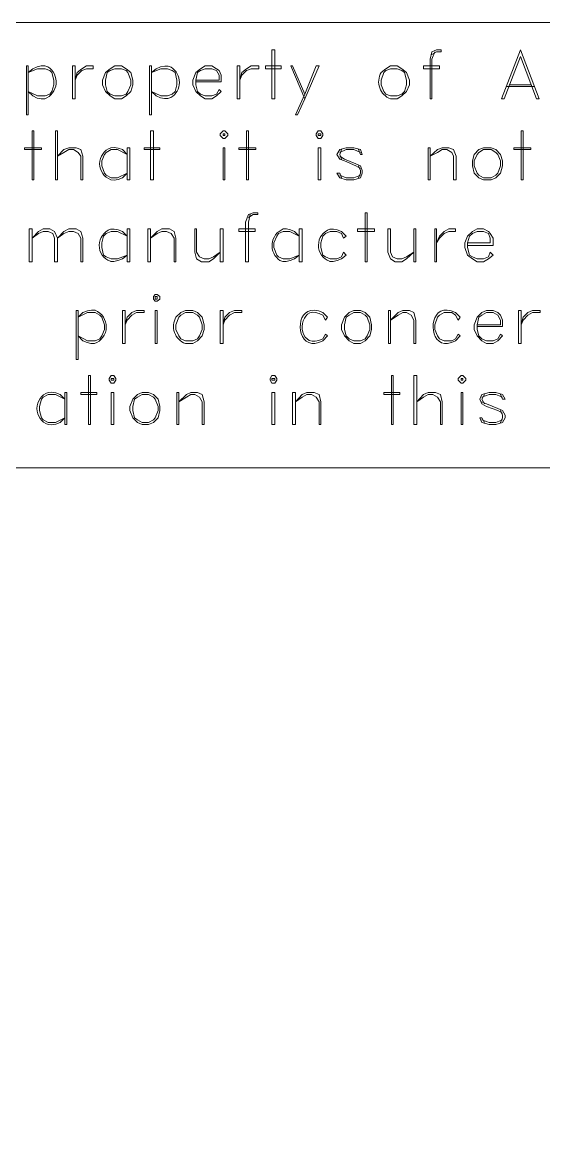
# Model space of a CAD drawing. Header units: inches. Extents: x 0 to 16.2, y 0 to 11.4.
# Drawn here: x 1.082 to 1.543, y 10.173 to 11.174 of the extents above; entities that cross this region are included whole.
import ezdxf

# ---------------------------------------------------------------- set-up
doc = ezdxf.new("R2010")
doc.units = ezdxf.units.IN
doc.header["$MEASUREMENT"] = 0
doc.layers.add('Color-7-Line_Weight-20', color=7, linetype='Continuous', lineweight=20)

msp = doc.modelspace()

# ---------------------------------------------------------------- linework, layer by layer
at = {"layer": 'Color-7-Line_Weight-20', "linetype": 'Continuous'}
for p, q in [((1.51, 11.1175), (1.535, 11.1175)), ((1.5125, 11.1192), (1.5325, 11.1192))]:
    msp.add_line(p, q, dxfattribs=at)
for points in [[(3.0242, 11.1742), (3.0242, 10.78), (0.25, 10.78)], [(1.4442, 11.1458), (1.4483, 11.1483), (1.4525, 11.1483), (1.4525, 11.15), (1.4483, 11.15), (1.4442, 11.1483), (1.4425, 11.1417), (1.4425, 11.1067), (1.4442, 11.1067), (1.4442, 11.1417), (1.4467, 11.1483)], [(1.104, 11.1351), (1.1013, 11.1359), (1.0982, 11.1359), (1.0947, 11.1351), (1.0908, 11.1333), (1.0867, 11.13), (1.095, 11.1333), (1.1017, 11.1333), (1.1058, 11.1317), (1.1075, 11.13), (1.1092, 11.1233), (1.1092, 11.1192), (1.1075, 11.1133), (1.1058, 11.1108), (1.1017, 11.1092), (1.095, 11.1092), (1.0867, 11.1133), (1.0908, 11.1092), (1.0947, 11.1074), (1.0981, 11.1066), (1.1012, 11.1067)], [(1.2132, 11.1348), (1.2105, 11.1355), (1.2075, 11.1356), (1.2039, 11.1349), (1.2, 11.1333), (1.1958, 11.13), (1.2042, 11.1333), (1.21, 11.1333), (1.2142, 11.1317), (1.2167, 11.13), (1.2183, 11.1233), (1.2183, 11.1192), (1.2167, 11.1133), (1.2142, 11.1108), (1.21, 11.1092), (1.2042, 11.1092), (1.1958, 11.1133), (1.2, 11.1092), (1.2038, 11.1076), (1.2073, 11.1069), (1.2104, 11.107), (1.213, 11.1078)], [(1.235, 11.1233), (1.2367, 11.13), (1.2392, 11.1317), (1.2433, 11.1333), (1.2492, 11.1333), (1.2533, 11.1317), (1.2558, 11.1275), (1.2558, 11.1233), (1.235, 11.1233), (1.235, 11.1192), (1.2367, 11.1133), (1.2392, 11.1108), (1.2433, 11.1092), (1.2492, 11.1092), (1.2533, 11.1108), (1.2558, 11.115), (1.2575, 11.1133), (1.2533, 11.1092), (1.2492, 11.1067), (1.2433, 11.1067), (1.2392, 11.1092), (1.235, 11.1133), (1.2325, 11.1192), (1.2325, 11.1233), (1.235, 11.13), (1.2392, 11.1333), (1.2433, 11.1358), (1.2492, 11.1358), (1.2533, 11.1333), (1.2558, 11.1317), (1.2575, 11.1275), (1.2575, 11.1217), (1.235, 11.1217)], [(1.3317, 11.1067), (1.3442, 11.1358), (1.3417, 11.1358), (1.3317, 11.1108), (1.3233, 11.0925), (1.325, 11.0925), (1.3317, 11.1067), (1.3192, 11.1358), (1.3208, 11.1358), (1.3317, 11.1108)], [(1.3992, 11.13), (1.4033, 11.1333), (1.4075, 11.1358), (1.4133, 11.1358), (1.4175, 11.1333), (1.4217, 11.13), (1.4242, 11.1233), (1.4242, 11.1192), (1.4217, 11.1133), (1.4175, 11.1092), (1.4133, 11.1067), (1.4075, 11.1067)], [(1.1597, 11.0634), (1.1627, 11.0636), (1.1662, 11.063), (1.17, 11.0617), (1.1742, 11.0575), (1.1658, 11.0617), (1.16, 11.0617), (1.1558, 11.0592), (1.1542, 11.0575), (1.1517, 11.0517), (1.1517, 11.0475), (1.1542, 11.0408), (1.1558, 11.0392), (1.16, 11.0367), (1.1658, 11.0367), (1.1742, 11.0408), (1.17, 11.0367), (1.1662, 11.0353), (1.1627, 11.0348), (1.1597, 11.035)], [(1.3792, 11.0617), (1.3808, 11.0575), (1.3825, 11.0575), (1.3808, 11.0617), (1.375, 11.0633), (1.3683, 11.0633), (1.3625, 11.0617), (1.36, 11.0575), (1.3625, 11.0533), (1.3667, 11.0517), (1.3767, 11.0475), (1.3808, 11.045)], [(1.3642, 11.0367), (1.3625, 11.0408), (1.36, 11.0408), (1.3625, 11.0367), (1.3683, 11.035), (1.375, 11.035), (1.3808, 11.0367), (1.3825, 11.0408), (1.3825, 11.0433), (1.3808, 11.0475), (1.3767, 11.0492), (1.3667, 11.0533), (1.3625, 11.0558)], [(1.3808, 11.0592), (1.375, 11.0617), (1.3683, 11.0617), (1.3625, 11.0592)], [(1.3642, 11.0617), (1.3625, 11.0575), (1.3642, 11.0533)], [(1.3792, 11.0475), (1.3808, 11.0433), (1.3808, 11.0408), (1.3792, 11.0367)], [(1.3808, 11.0392), (1.375, 11.0367), (1.3683, 11.0367), (1.3625, 11.0392)], [(1.2817, 11.0017), (1.2858, 11.0042), (1.29, 11.0042), (1.29, 11.0058), (1.2858, 11.0058), (1.2817, 11.0042), (1.2792, 10.9975), (1.2792, 10.9625), (1.2817, 10.9625), (1.2817, 10.9975), (1.2833, 11.0042)], [(1.1596, 10.9913), (1.1627, 10.9914), (1.1662, 10.9907), (1.17, 10.9892), (1.1742, 10.985), (1.1658, 10.9892), (1.16, 10.9892), (1.1558, 10.9875), (1.1533, 10.985), (1.1517, 10.9792), (1.1517, 10.975), (1.1533, 10.9683), (1.1558, 10.9667), (1.16, 10.965), (1.1658, 10.965), (1.1742, 10.9683), (1.17, 10.965), (1.1661, 10.9634), (1.1625, 10.9627), (1.1595, 10.9628)], [(1.3125, 10.9915), (1.3154, 10.9916), (1.3188, 10.9908), (1.3225, 10.9892), (1.3267, 10.985), (1.3183, 10.9892), (1.3125, 10.9892), (1.3083, 10.9875), (1.3067, 10.985), (1.3042, 10.9792), (1.3042, 10.975), (1.3067, 10.9683), (1.3083, 10.9667), (1.3125, 10.965), (1.3183, 10.965), (1.3267, 10.9683), (1.3225, 10.965), (1.3186, 10.9634), (1.3152, 10.9626), (1.3122, 10.9627), (1.3096, 10.9634)], [(1.3538, 10.9913), (1.3569, 10.9914), (1.3603, 10.9907), (1.3642, 10.9892), (1.3683, 10.985), (1.3658, 10.9833), (1.3642, 10.9875), (1.36, 10.9892), (1.3542, 10.9892), (1.35, 10.9875), (1.3475, 10.985), (1.3458, 10.9792), (1.3458, 10.975), (1.3475, 10.9683), (1.35, 10.9667), (1.3542, 10.965), (1.36, 10.965), (1.3642, 10.9667), (1.3658, 10.9708), (1.3683, 10.9683), (1.3642, 10.965), (1.3602, 10.9634), (1.3567, 10.9627), (1.3536, 10.9628)], [(1.4758, 10.9792), (1.4775, 10.985), (1.48, 10.9875), (1.4842, 10.9892), (1.49, 10.9892), (1.4942, 10.9875), (1.4958, 10.9833), (1.4958, 10.9792), (1.4758, 10.9792), (1.4758, 10.975), (1.4775, 10.9683), (1.48, 10.9667), (1.4842, 10.965), (1.49, 10.965), (1.4942, 10.9667), (1.4958, 10.9708), (1.4983, 10.9683), (1.4942, 10.965), (1.49, 10.9625), (1.4842, 10.9625), (1.48, 10.965), (1.4758, 10.9683), (1.4733, 10.975), (1.4733, 10.9792), (1.4758, 10.985), (1.48, 10.9892), (1.4842, 10.9917), (1.49, 10.9917), (1.4942, 10.9892), (1.4958, 10.9875), (1.4983, 10.9833), (1.4983, 10.9767), (1.4758, 10.9767)], [(1.1459, 10.9195), (1.1427, 10.9196), (1.1391, 10.919), (1.135, 10.9175), (1.1308, 10.9133), (1.1392, 10.9175), (1.1458, 10.9175), (1.15, 10.915), (1.1517, 10.9133), (1.1542, 10.9067), (1.1542, 10.9025), (1.1517, 10.8967), (1.15, 10.8942), (1.1458, 10.8925), (1.1392, 10.8925), (1.1308, 10.8967), (1.135, 10.8925), (1.1388, 10.8908), (1.1422, 10.89), (1.1453, 10.89)], [(1.2175, 10.9133), (1.2217, 10.9175), (1.2258, 10.9192), (1.2325, 10.9192), (1.2367, 10.9175), (1.2408, 10.9133), (1.2425, 10.9067), (1.2425, 10.9025), (1.2408, 10.8967), (1.2367, 10.8925), (1.2325, 10.89), (1.2258, 10.89)], [(1.4842, 10.9067), (1.4858, 10.9133), (1.4883, 10.915), (1.4925, 10.9175), (1.4983, 10.9175), (1.5025, 10.915), (1.505, 10.9108), (1.505, 10.9067), (1.4842, 10.9067), (1.4842, 10.9025), (1.4858, 10.8967), (1.4883, 10.8942), (1.4925, 10.8925), (1.4983, 10.8925), (1.5025, 10.8942), (1.505, 10.8983), (1.5067, 10.8967), (1.5025, 10.8925), (1.4983, 10.89), (1.4925, 10.89), (1.4883, 10.8925), (1.4842, 10.8967), (1.4817, 10.9025), (1.4817, 10.9067), (1.4842, 10.9133), (1.4883, 10.9175), (1.4925, 10.9192), (1.4983, 10.9192), (1.5025, 10.9175), (1.505, 10.915), (1.5067, 10.9108), (1.5067, 10.905), (1.4842, 10.905)], [(1.1044, 10.8468), (1.1076, 10.847), (1.1111, 10.8464), (1.115, 10.845), (1.1192, 10.8408), (1.1108, 10.845), (1.1042, 10.845), (1.1, 10.8425), (1.0983, 10.8408), (1.0967, 10.8342), (1.0967, 10.8308), (1.0983, 10.8242), (1.1, 10.8225), (1.1042, 10.82), (1.1108, 10.82), (1.1192, 10.8242), (1.115, 10.82), (1.1111, 10.8186), (1.1076, 10.818), (1.1044, 10.8182)], [(1.505, 10.845), (1.5067, 10.8408), (1.5092, 10.8408), (1.5067, 10.845), (1.5008, 10.8467), (1.495, 10.8467), (1.4883, 10.845), (1.4867, 10.8408), (1.4883, 10.8367), (1.4925, 10.8342), (1.5025, 10.8308), (1.5067, 10.8283)], [(1.5067, 10.8425), (1.5008, 10.845), (1.495, 10.845), (1.4883, 10.8425)], [(1.4908, 10.845), (1.4883, 10.8408), (1.4908, 10.8367)], [(1.4883, 10.8383), (1.4925, 10.8367), (1.5025, 10.8325), (1.5067, 10.8308), (1.5092, 10.8267), (1.5092, 10.8242), (1.5067, 10.82), (1.5008, 10.8183), (1.495, 10.8183), (1.4883, 10.82), (1.4867, 10.8242), (1.4883, 10.8242), (1.4908, 10.82)], [(1.505, 10.8308), (1.5067, 10.8267), (1.5067, 10.8242), (1.505, 10.82)], [(1.5067, 10.8225), (1.5008, 10.82), (1.495, 10.82), (1.4883, 10.8225)]]:
    msp.add_lwpolyline(points, dxfattribs=at)
for points in [[(15.8942, 0.2692), (15.8942, 11.1742), (0.25, 11.1742), (0.25, 0.2692)], [(1.3025, 11.1067), (1.305, 11.1067), (1.305, 11.15), (1.3025, 11.15)], [(1.5058, 11.1067), (1.5225, 11.15), (1.5392, 11.1067), (1.5367, 11.1067), (1.5225, 11.1442), (1.5083, 11.1067)], [(1.085, 11.0925), (1.0867, 11.0925), (1.0867, 11.1358), (1.085, 11.1358)], [(1.1258, 11.1067), (1.1283, 11.1067), (1.1283, 11.1358), (1.1258, 11.1358)], [(1.1442, 11.1358), (1.1383, 11.1358), (1.1342, 11.1333), (1.13, 11.13), (1.1283, 11.1233), (1.13, 11.1275), (1.1342, 11.1317), (1.1383, 11.1333), (1.1442, 11.1333)], [(1.1592, 11.1333), (1.155, 11.13), (1.1525, 11.1233), (1.1525, 11.1192), (1.155, 11.1133), (1.1592, 11.1092), (1.1633, 11.1067), (1.1692, 11.1067), (1.1733, 11.1092), (1.1775, 11.1133), (1.1792, 11.1192), (1.1792, 11.1233), (1.1775, 11.13), (1.1733, 11.1333), (1.1692, 11.1358), (1.1633, 11.1358)], [(1.1733, 11.1317), (1.1692, 11.1333), (1.1633, 11.1333), (1.1592, 11.1317), (1.1567, 11.13), (1.155, 11.1233), (1.155, 11.1192), (1.1567, 11.1133), (1.1592, 11.1108), (1.1633, 11.1092), (1.1692, 11.1092), (1.1733, 11.1108), (1.175, 11.1133), (1.1775, 11.1192), (1.1775, 11.1233), (1.175, 11.13)], [(1.1942, 11.0925), (1.1958, 11.0925), (1.1958, 11.1358), (1.1942, 11.1358)], [(1.2717, 11.1067), (1.2742, 11.1067), (1.2742, 11.1358), (1.2717, 11.1358)], [(1.2908, 11.1358), (1.2842, 11.1358), (1.28, 11.1333), (1.2758, 11.13), (1.2742, 11.1233), (1.2758, 11.1275), (1.28, 11.1317), (1.2842, 11.1333), (1.2908, 11.1333)], [(1.3108, 11.1358), (1.3108, 11.1333), (1.2967, 11.1333), (1.2967, 11.1358)], [(1.4017, 11.13), (1.3992, 11.1233), (1.3992, 11.1192), (1.4017, 11.1133), (1.4033, 11.1108), (1.4075, 11.1092), (1.4133, 11.1092), (1.4175, 11.1108), (1.42, 11.1133), (1.4217, 11.1192), (1.4217, 11.1233), (1.42, 11.13), (1.4175, 11.1317), (1.4133, 11.1333), (1.4075, 11.1333), (1.4033, 11.1317)], [(1.4508, 11.1358), (1.4508, 11.1333), (1.4367, 11.1333), (1.4367, 11.1358)], [(1.09, 11.035), (1.0917, 11.035), (1.0917, 11.0783), (1.09, 11.0783)], [(1.1108, 11.035), (1.1125, 11.035), (1.1125, 11.0783), (1.1108, 11.0783)], [(1.195, 11.035), (1.1975, 11.035), (1.1975, 11.0783), (1.195, 11.0783)], [(1.2592, 11.0783), (1.2567, 11.0758), (1.2567, 11.0742), (1.2592, 11.0717), (1.2608, 11.0717), (1.2633, 11.0742), (1.2633, 11.0758), (1.2608, 11.0783)], [(1.2608, 11.0742), (1.2608, 11.0758), (1.2592, 11.0758), (1.2592, 11.0742)], [(1.28, 11.035), (1.2817, 11.035), (1.2817, 11.0783), (1.28, 11.0783)], [(1.3417, 11.0758), (1.3417, 11.0742), (1.3433, 11.0717), (1.3458, 11.0717), (1.3475, 11.0742), (1.3475, 11.0758), (1.3458, 11.0783), (1.3433, 11.0783)], [(1.3458, 11.0742), (1.3458, 11.0758), (1.3433, 11.0758), (1.3433, 11.0742)], [(1.5233, 11.035), (1.525, 11.035), (1.525, 11.0783), (1.5233, 11.0783)], [(1.0983, 11.0633), (1.0983, 11.0617), (1.0833, 11.0617), (1.0833, 11.0633)], [(1.135, 11.035), (1.1333, 11.035), (1.1333, 11.0558), (1.1308, 11.0592), (1.1267, 11.0617), (1.1225, 11.0617), (1.1183, 11.0592), (1.1125, 11.0558), (1.1183, 11.0617), (1.1225, 11.0633), (1.1292, 11.0633), (1.1333, 11.0617), (1.135, 11.0558)], [(1.1742, 11.035), (1.1767, 11.035), (1.1767, 11.0633), (1.1742, 11.0633)], [(1.2033, 11.0633), (1.2033, 11.0617), (1.1892, 11.0617), (1.1892, 11.0633)], [(1.2592, 11.035), (1.2608, 11.035), (1.2608, 11.0633), (1.2592, 11.0633)], [(1.2883, 11.0633), (1.2883, 11.0617), (1.2733, 11.0617), (1.2733, 11.0633)], [(1.3433, 11.035), (1.3458, 11.035), (1.3458, 11.0633), (1.3433, 11.0633)], [(1.4408, 11.035), (1.4425, 11.035), (1.4425, 11.0633), (1.4408, 11.0633)], [(1.4658, 11.035), (1.4633, 11.035), (1.4633, 11.0558), (1.4617, 11.0592), (1.4575, 11.0617), (1.4533, 11.0617), (1.4492, 11.0592), (1.4425, 11.0558), (1.4492, 11.0617), (1.4533, 11.0633), (1.4592, 11.0633), (1.4633, 11.0617), (1.4658, 11.0558)], [(1.4858, 11.0617), (1.4817, 11.0575), (1.48, 11.0517), (1.48, 11.0475), (1.4817, 11.0408), (1.4858, 11.0367), (1.49, 11.035), (1.4967, 11.035), (1.5008, 11.0367), (1.505, 11.0408), (1.5067, 11.0475), (1.5067, 11.0517), (1.505, 11.0575), (1.5008, 11.0617), (1.4967, 11.0633), (1.49, 11.0633)], [(1.5317, 11.0633), (1.5317, 11.0617), (1.5167, 11.0617), (1.5167, 11.0633)], [(1.4842, 11.0575), (1.4817, 11.0517), (1.4817, 11.0475), (1.4842, 11.0408), (1.4858, 11.0392), (1.49, 11.0367), (1.4967, 11.0367), (1.5008, 11.0392), (1.5025, 11.0408), (1.505, 11.0475), (1.505, 11.0517), (1.5025, 11.0575), (1.5008, 11.0592), (1.4967, 11.0617), (1.49, 11.0617), (1.4858, 11.0592)], [(1.385, 10.9625), (1.3867, 10.9625), (1.3867, 11.0058), (1.385, 11.0058)], [(1.0875, 10.9625), (1.09, 10.9625), (1.09, 10.9917), (1.0875, 10.9917)], [(1.1125, 10.9625), (1.11, 10.9625), (1.11, 10.9833), (1.1083, 10.9875), (1.1042, 10.9892), (1.1, 10.9892), (1.0958, 10.9875), (1.09, 10.9833), (1.0958, 10.9892), (1.1, 10.9917), (1.1058, 10.9917), (1.11, 10.9892), (1.1125, 10.9833)], [(1.135, 10.9625), (1.1333, 10.9625), (1.1333, 10.9833), (1.1308, 10.9875), (1.1267, 10.9892), (1.1225, 10.9892), (1.1183, 10.9875), (1.1125, 10.9833), (1.1183, 10.9892), (1.1225, 10.9917), (1.1292, 10.9917), (1.1333, 10.9892), (1.135, 10.9833)], [(1.1742, 10.9625), (1.1767, 10.9625), (1.1767, 10.9917), (1.1742, 10.9917)], [(1.1925, 10.9625), (1.195, 10.9625), (1.195, 10.9917), (1.1925, 10.9917)], [(1.2175, 10.9625), (1.2158, 10.9625), (1.2158, 10.9833), (1.2133, 10.9875), (1.2092, 10.9892), (1.205, 10.9892), (1.2008, 10.9875), (1.195, 10.9833), (1.2008, 10.9892), (1.205, 10.9917), (1.2117, 10.9917), (1.2158, 10.9892), (1.2175, 10.9833)], [(1.2342, 10.9708), (1.2358, 10.965), (1.24, 10.9625), (1.2467, 10.9625), (1.2508, 10.965), (1.2567, 10.9708), (1.2508, 10.9667), (1.2467, 10.965), (1.2425, 10.965), (1.2383, 10.9667), (1.2358, 10.9708), (1.2358, 10.9917), (1.2342, 10.9917)], [(1.2567, 10.9625), (1.2592, 10.9625), (1.2592, 10.9917), (1.2567, 10.9917)], [(1.2875, 10.9917), (1.2875, 10.9892), (1.2733, 10.9892), (1.2733, 10.9917)], [(1.3267, 10.9625), (1.3292, 10.9625), (1.3292, 10.9917), (1.3267, 10.9917)], [(1.3933, 10.9917), (1.3933, 10.9892), (1.3783, 10.9892), (1.3783, 10.9917)], [(1.405, 10.9708), (1.4075, 10.965), (1.4117, 10.9625), (1.4175, 10.9625), (1.4217, 10.965), (1.4283, 10.9708), (1.4217, 10.9667), (1.4175, 10.965), (1.4133, 10.965), (1.4092, 10.9667), (1.4075, 10.9708), (1.4075, 10.9917), (1.405, 10.9917)], [(1.4283, 10.9625), (1.43, 10.9625), (1.43, 10.9917), (1.4283, 10.9917)], [(1.4467, 10.9625), (1.4483, 10.9625), (1.4483, 10.9917), (1.4467, 10.9917)], [(1.465, 10.9917), (1.4592, 10.9917), (1.455, 10.9892), (1.4508, 10.985), (1.4483, 10.9792), (1.4508, 10.9833), (1.455, 10.9875), (1.4592, 10.9892), (1.465, 10.9892)], [(1.1975, 10.9317), (1.1975, 10.9292), (1.1992, 10.9275), (1.2008, 10.9275), (1.2033, 10.9292), (1.2033, 10.9317), (1.2008, 10.9333), (1.1992, 10.9333)], [(1.2008, 10.9292), (1.2008, 10.9317), (1.1992, 10.9317), (1.1992, 10.9292)], [(1.1292, 10.8758), (1.1308, 10.8758), (1.1308, 10.9192), (1.1292, 10.9192)], [(1.17, 10.89), (1.1725, 10.89), (1.1725, 10.9192), (1.17, 10.9192)], [(1.1892, 10.9192), (1.1825, 10.9192), (1.1783, 10.9175), (1.1742, 10.9133), (1.1725, 10.9067), (1.1742, 10.9108), (1.1783, 10.915), (1.1825, 10.9175), (1.1892, 10.9175)], [(1.1992, 10.89), (1.2008, 10.89), (1.2008, 10.9192), (1.1992, 10.9192)], [(1.22, 10.9133), (1.2175, 10.9067), (1.2175, 10.9025), (1.22, 10.8967), (1.2217, 10.8942), (1.2258, 10.8925), (1.2325, 10.8925), (1.2367, 10.8942), (1.2383, 10.8967), (1.2408, 10.9025), (1.2408, 10.9067), (1.2383, 10.9133), (1.2367, 10.915), (1.2325, 10.9175), (1.2258, 10.9175), (1.2217, 10.915)], [(1.2567, 10.89), (1.2592, 10.89), (1.2592, 10.9192), (1.2567, 10.9192)], [(1.2758, 10.9192), (1.2692, 10.9192), (1.265, 10.9175), (1.2608, 10.9133), (1.2592, 10.9067), (1.2608, 10.9108), (1.265, 10.915), (1.2692, 10.9175), (1.2758, 10.9175)], [(1.3442, 10.9167), (1.3475, 10.915), (1.35, 10.9108), (1.3517, 10.9133), (1.3475, 10.9175), (1.3436, 10.919), (1.3401, 10.9195), (1.337, 10.9193), (1.3344, 10.9185), (1.3322, 10.917), (1.3305, 10.9151), (1.3291, 10.9127), (1.3282, 10.9101), (1.3277, 10.9073), (1.3276, 10.9044), (1.3279, 10.9016), (1.3285, 10.8988), (1.3296, 10.8963), (1.3311, 10.894), (1.3329, 10.8922), (1.3351, 10.8908), (1.3377, 10.8901), (1.3406, 10.8901), (1.3439, 10.8908), (1.3475, 10.8925), (1.3517, 10.8967), (1.35, 10.8983), (1.3475, 10.8942), (1.3439, 10.8927), (1.3407, 10.8921), (1.338, 10.8921), (1.3356, 10.8928), (1.3336, 10.8941), (1.332, 10.8958), (1.3308, 10.8978), (1.3299, 10.9002), (1.3294, 10.9026), (1.3293, 10.9052), (1.3296, 10.9078), (1.3302, 10.9102), (1.3312, 10.9125), (1.3325, 10.9144), (1.3341, 10.916), (1.3361, 10.9171), (1.3385, 10.9177), (1.3412, 10.9176)], [(1.3708, 10.9175), (1.3667, 10.9133), (1.3642, 10.9067), (1.3642, 10.9025), (1.3667, 10.8967), (1.3708, 10.8925), (1.375, 10.89), (1.3808, 10.89), (1.385, 10.8925), (1.3892, 10.8967), (1.3908, 10.9025), (1.3908, 10.9067), (1.3892, 10.9133), (1.385, 10.9175), (1.3808, 10.9192), (1.375, 10.9192)], [(1.385, 10.915), (1.3808, 10.9175), (1.375, 10.9175), (1.3708, 10.915), (1.3683, 10.9133), (1.3667, 10.9067), (1.3667, 10.9025), (1.3683, 10.8967), (1.3708, 10.8942), (1.375, 10.8925), (1.3808, 10.8925), (1.385, 10.8942), (1.3867, 10.8967), (1.3892, 10.9025), (1.3892, 10.9067), (1.3867, 10.9133)], [(1.4058, 10.89), (1.4075, 10.89), (1.4075, 10.9192), (1.4058, 10.9192)], [(1.43, 10.89), (1.4283, 10.89), (1.4283, 10.9108), (1.4258, 10.915), (1.4217, 10.9175), (1.4183, 10.9175), (1.4142, 10.915), (1.4075, 10.9108), (1.4142, 10.9175), (1.4183, 10.9192), (1.4242, 10.9192), (1.4283, 10.9175), (1.43, 10.9108)], [(1.4492, 10.9133), (1.4467, 10.9067), (1.4467, 10.9025), (1.4492, 10.8967), (1.4508, 10.8942), (1.455, 10.8925), (1.4617, 10.8925), (1.465, 10.8942), (1.4675, 10.8983), (1.4692, 10.8967), (1.465, 10.8925), (1.4614, 10.8908), (1.4581, 10.89), (1.4552, 10.89), (1.4527, 10.8907), (1.4505, 10.892), (1.4486, 10.8939), (1.4472, 10.8962), (1.4461, 10.8987), (1.4455, 10.9015), (1.4452, 10.9045), (1.4453, 10.9074), (1.4458, 10.9102), (1.4467, 10.9128), (1.4481, 10.9152), (1.4498, 10.9171), (1.452, 10.9186), (1.4546, 10.9195), (1.4576, 10.9196), (1.4611, 10.919), (1.465, 10.9175), (1.4692, 10.9133), (1.4675, 10.9108), (1.465, 10.915), (1.4617, 10.9175), (1.455, 10.9175), (1.4508, 10.915)], [(1.5208, 10.89), (1.5233, 10.89), (1.5233, 10.9192), (1.5208, 10.9192)], [(1.54, 10.9192), (1.5333, 10.9192), (1.5292, 10.9175), (1.525, 10.9133), (1.5233, 10.9067), (1.525, 10.9108), (1.5292, 10.915), (1.5333, 10.9175), (1.54, 10.9175)], [(1.14, 10.8183), (1.1417, 10.8183), (1.1417, 10.8617), (1.14, 10.8617)], [(1.1583, 10.8592), (1.1583, 10.8575), (1.16, 10.855), (1.1625, 10.855), (1.1642, 10.8575), (1.1642, 10.8592), (1.1625, 10.8617), (1.16, 10.8617)], [(1.1625, 10.8575), (1.1625, 10.8592), (1.16, 10.8592), (1.16, 10.8575)], [(1.3008, 10.8592), (1.3008, 10.8575), (1.3025, 10.855), (1.305, 10.855), (1.3067, 10.8575), (1.3067, 10.8592), (1.305, 10.8617), (1.3025, 10.8617)], [(1.305, 10.8575), (1.305, 10.8592), (1.3025, 10.8592), (1.3025, 10.8575)], [(1.4083, 10.8183), (1.41, 10.8183), (1.41, 10.8617), (1.4083, 10.8617)], [(1.4283, 10.8183), (1.4308, 10.8183), (1.4308, 10.8617), (1.4283, 10.8617)], [(1.47, 10.8617), (1.4675, 10.8592), (1.4675, 10.8575), (1.47, 10.855), (1.4717, 10.855), (1.4742, 10.8575), (1.4742, 10.8592), (1.4717, 10.8617)], [(1.4717, 10.8575), (1.4717, 10.8592), (1.47, 10.8592), (1.47, 10.8575)], [(1.1192, 10.8183), (1.1208, 10.8183), (1.1208, 10.8467), (1.1192, 10.8467)], [(1.1475, 10.8467), (1.1475, 10.845), (1.1333, 10.845), (1.1333, 10.8467)], [(1.16, 10.8183), (1.1625, 10.8183), (1.1625, 10.8467), (1.16, 10.8467)], [(1.1833, 10.845), (1.1792, 10.8408), (1.1767, 10.8342), (1.1767, 10.8308), (1.1792, 10.8242), (1.1833, 10.82), (1.1875, 10.8183), (1.1933, 10.8183), (1.1975, 10.82), (1.2017, 10.8242), (1.2033, 10.8308), (1.2033, 10.8342), (1.2017, 10.8408), (1.1975, 10.845), (1.1933, 10.8467), (1.1875, 10.8467)], [(1.1992, 10.8242), (1.2017, 10.8308), (1.2017, 10.8342), (1.1992, 10.8408), (1.1975, 10.8425), (1.1933, 10.845), (1.1875, 10.845), (1.1833, 10.8425), (1.1808, 10.8408), (1.1792, 10.8342), (1.1792, 10.8308), (1.1808, 10.8242), (1.1833, 10.8225), (1.1875, 10.82), (1.1933, 10.82), (1.1975, 10.8225)], [(1.2183, 10.8183), (1.22, 10.8183), (1.22, 10.8467), (1.2183, 10.8467)], [(1.2425, 10.8183), (1.2408, 10.8183), (1.2408, 10.8383), (1.2383, 10.8425), (1.2342, 10.845), (1.2308, 10.845), (1.2267, 10.8425), (1.22, 10.8383), (1.2267, 10.845), (1.2308, 10.8467), (1.2367, 10.8467), (1.2408, 10.845), (1.2425, 10.8383)], [(1.3025, 10.8183), (1.305, 10.8183), (1.305, 10.8467), (1.3025, 10.8467)], [(1.3208, 10.8183), (1.3233, 10.8183), (1.3233, 10.8467), (1.3208, 10.8467)], [(1.3458, 10.8183), (1.3442, 10.8183), (1.3442, 10.8383), (1.3417, 10.8425), (1.3375, 10.845), (1.3333, 10.845), (1.3292, 10.8425), (1.3233, 10.8383), (1.3292, 10.845), (1.3333, 10.8467), (1.34, 10.8467), (1.3442, 10.845), (1.3458, 10.8383)], [(1.4158, 10.8467), (1.4158, 10.845), (1.4017, 10.845), (1.4017, 10.8467)], [(1.4533, 10.8183), (1.4517, 10.8183), (1.4517, 10.8383), (1.4492, 10.8425), (1.445, 10.845), (1.4408, 10.845), (1.4367, 10.8425), (1.4308, 10.8383), (1.4367, 10.845), (1.4408, 10.8467), (1.4475, 10.8467), (1.4517, 10.845), (1.4533, 10.8383)], [(1.47, 10.8183), (1.4717, 10.8183), (1.4717, 10.8467), (1.47, 10.8467)]]:
    msp.add_lwpolyline(points, close=True, dxfattribs=at)
for centre, radius, start, end in [((1.0953, 11.1216), 0.0161, 291.5844, 57.2536), ((1.2045, 11.1213), 0.016, 302.2163, 56.9338), ((1.4132, 11.1218), 0.0162, 149.7374, 249.5703), ((1.165, 11.0492), 0.0151, 110.3617, 249.6984), ((1.1646, 10.977), 0.0151, 109.3095, 249.9431), ((1.3186, 10.9767), 0.016, 112.3788, 235.8819), ((1.3588, 10.977), 0.0151, 109.3097, 249.9428), ((1.14, 10.9048), 0.0158, 289.5333, 68.024), ((1.2315, 10.9052), 0.0162, 149.7366, 249.5712), ((1.1094, 10.8325), 0.0151, 109.2752, 250.7248)]:
    msp.add_arc(centre, radius, start, end, dxfattribs=at)

doc.saveas('drawing.dxf')
